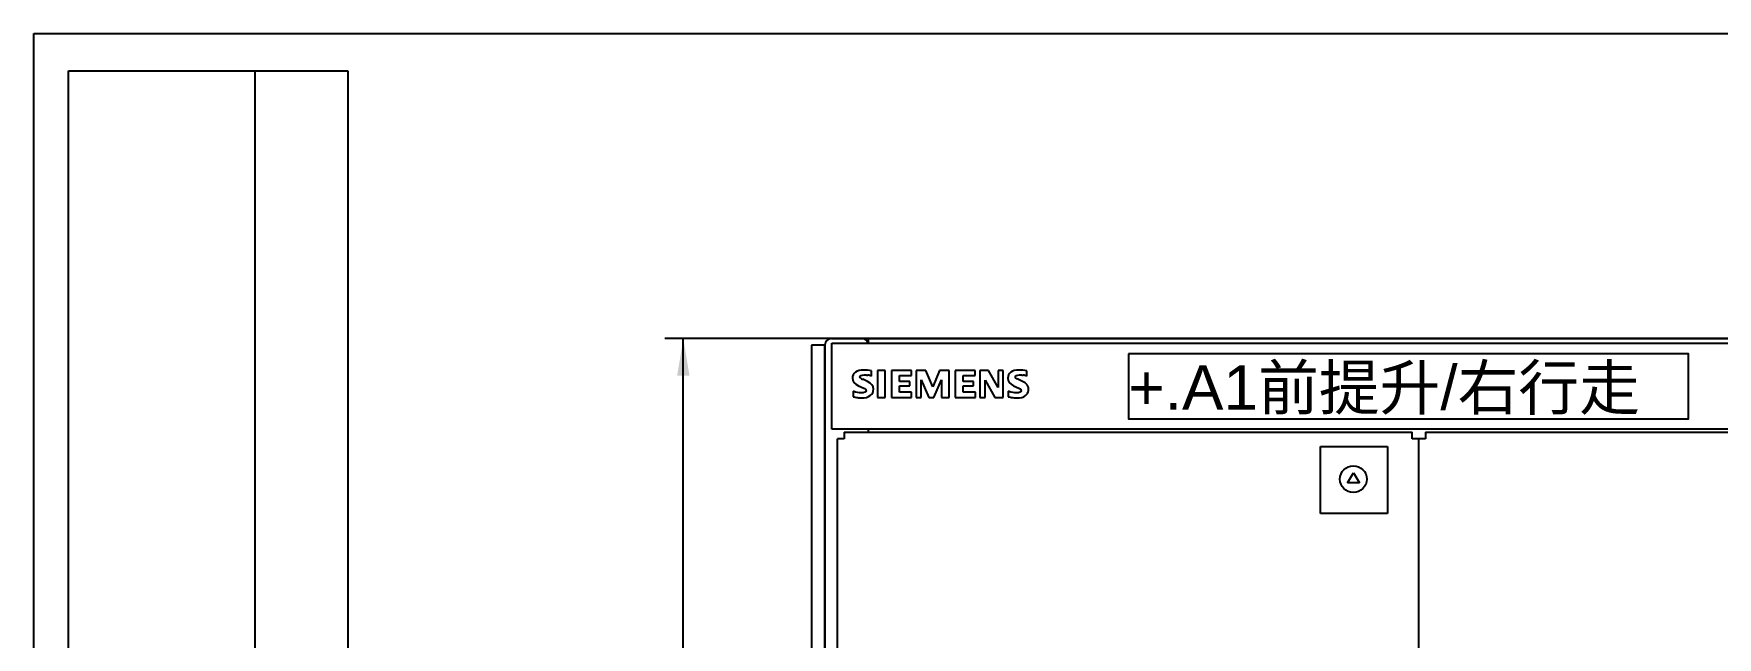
# Model space of a CAD drawing. Header units: inches. Extents: x 0 to 420, y 0 to 297.
# Drawn here: x 0.5 to 91.2, y 264.8 to 297.4 of the extents above; entities that cross this region are included whole.
import ezdxf
from ezdxf.enums import TextEntityAlignment as Align

# ---------------------------------------------------------------- set-up
doc = ezdxf.new("R2010")
doc.units = ezdxf.units.IN
doc.layers.add('Default', color=7, linetype='Continuous')
doc.layers.add('DV1_Default', color=7, linetype='Continuous')
doc.styles.add('SEACAD_arial_ttf', font='arial.ttf', dxfattribs={"height": 0.2})
doc.styles.add('SEACAD_seiso_ttf', font='seiso.ttf', dxfattribs={"height": 2})
doc.dimstyles.new('ISO', dxfattribs={"dimtxt": 2, "dimasz": 2, "dimexe": 1, "dimexo": 0, "dimgap": 1, "dimtad": 1, "dimlfac": 12.5, "dimtxsty": 'SEACAD_seiso_ttf', "dimblk1": '_SE_FILLED', "dimblk2": '_SE_FILLED', "dimsah": 1, "dimcen": 1, "dimclrd": 7, "dimclre": 7, "dimclrt": 7, "dimadec": 0, "dimazin": 0, "dimtfac": 1, "dimtmove": 0, "dimatfit": 3, "dimfxl": 1, "dimtolj": 1, "dimarcsym": 0})

# ---------------------------------------------------------------- blocks, each defined once
blk = doc.blocks.new('SE')
at = {"layer": 'Default', "color": 7, "linetype": 'Continuous', "ltscale": 25.4}
for p, q in [((69.818, 271.501), (69.818, 275.111)), ((69.818, 275.111), (73.428, 275.111)), ((73.428, 275.111), (73.428, 271.501)), ((71.275, 273.146), (71.595, 273.694)), ((71.919, 273.146), (71.275, 273.146)), ((71.595, 273.694), (71.919, 273.146)), ((73.428, 271.501), (69.818, 271.501))]:
    blk.add_line(p, q, dxfattribs=at)
blk.add_circle((71.584, 273.345), 0.722, dxfattribs=at)
at = {"layer": 'DV1_Default', "color": 7, "linetype": 'Continuous', "ltscale": 25.4}
for p, q in [((43.109, 280.566), (42.389, 280.566)), ((42.389, 280.566), (42.389, 105.286)), ((43.109, 280.566), (43.109, 105.286)), ((43.109, 280.566), (43.109, 105.286)), ((43.109, 280.566), (43.109, 105.286)), ((43.109, 280.566), (43.109, 105.286)), ((43.109, 280.566), (43.109, 105.286)), ((43.109, 280.566), (43.109, 121.286)), ((43.109, 105.286), (43.109, 280.566)), ((43.109, 280.566), (43.109, 105.286)), ((43.109, 105.286), (43.109, 280.566)), ((43.109, 105.286), (43.109, 280.566)), ((43.109, 105.286), (43.109, 280.566)), ((43.109, 280.566), (43.109, 105.286)), ((43.109, 280.566), (43.109, 105.286)), ((43.109, 280.566), (43.109, 105.286)), ((43.109, 280.566), (43.109, 121.286)), ((43.109, 105.286), (43.109, 280.566)), ((43.109, 280.566), (43.109, 105.286)), ((43.109, 105.286), (43.109, 280.566)), ((43.469, 280.926), (45.109, 280.926)), ((43.469, 280.926), (45.109, 280.926)), ((43.469, 280.926), (45.109, 280.926)), ((43.469, 280.926), (45.109, 280.926)), ((43.469, 280.926), (106.749, 280.926)), ((43.481, 276.045), (43.481, 280.685)), ((43.481, 280.685), (106.681, 280.685)), ((45.469, 280.689), (45.469, 280.926)), ((45.469, 280.685), (45.469, 280.926)), ((45.406, 278.612), (45.146, 278.727)), ((45.615, 278.902), (45.615, 279.18)), ((45.939, 279.195), (45.939, 277.755)), ((46.361, 279.195), (45.939, 279.195)), ((46.361, 277.755), (46.361, 279.195)), ((46.7, 279.195), (46.7, 277.755)), ((47.771, 279.195), (46.7, 279.195)), ((47.123, 278.937), (47.771, 278.937)), ((47.123, 278.612), (47.123, 278.937)), ((47.688, 278.612), (47.123, 278.612)), ((47.688, 278.369), (47.688, 278.612)), ((47.771, 278.937), (47.771, 279.195)), ((48.026, 279.195), (48.026, 277.755)), ((48.549, 279.195), (48.026, 279.195)), ((48.305, 278.708), (48.709, 277.755)), ((48.305, 277.755), (48.305, 278.708)), ((48.918, 278.319), (48.549, 279.195)), ((49.291, 279.195), (48.918, 278.319)), ((48.983, 277.755), (49.391, 278.708)), ((49.81, 279.195), (49.291, 279.195)), ((49.391, 278.708), (49.391, 277.755)), ((49.81, 277.755), (49.81, 279.195)), ((50.133, 279.195), (50.133, 277.755)), ((51.2, 279.195), (50.133, 279.195)), ((50.552, 278.612), (50.552, 278.937)), ((50.552, 278.937), (51.2, 278.937)), ((51.121, 278.612), (50.552, 278.612)), ((51.121, 278.369), (51.121, 278.612)), ((51.2, 278.937), (51.2, 279.195)), ((51.46, 279.195), (51.46, 277.755)), ((51.928, 279.195), (51.46, 279.195)), ((51.753, 278.674), (52.271, 277.755)), ((51.753, 277.755), (51.753, 278.674)), ((52.446, 278.289), (51.928, 279.195)), ((52.446, 279.195), (52.446, 278.289)), ((52.724, 279.195), (52.446, 279.195)), ((52.724, 277.755), (52.724, 279.195)), ((53.76, 278.612), (53.502, 278.727)), ((53.986, 278.902), (53.986, 279.18)), ((44.628, 278.08), (44.628, 277.786)), ((44.918, 278.384), (45.211, 278.255)), ((45.939, 277.755), (46.361, 277.755)), ((46.7, 277.755), (47.771, 277.755)), ((47.123, 278.369), (47.688, 278.369)), ((47.123, 278.026), (47.123, 278.369)), ((47.771, 278.026), (47.123, 278.026)), ((47.771, 277.755), (47.771, 278.026)), ((48.026, 277.755), (48.305, 277.755)), ((48.709, 277.755), (48.983, 277.755)), ((49.391, 277.755), (49.81, 277.755)), ((50.133, 277.755), (51.219, 277.755)), ((50.552, 278.369), (51.121, 278.369)), ((50.552, 278.026), (50.552, 278.369)), ((51.219, 278.026), (50.552, 278.026)), ((51.219, 277.755), (51.219, 278.026)), ((51.46, 277.755), (51.753, 277.755)), ((52.271, 277.755), (52.724, 277.755)), ((52.984, 278.08), (52.984, 277.786)), ((53.277, 278.384), (53.566, 278.255)), ((106.681, 276.045), (43.481, 276.045)), ((44.149, 275.886), (44.149, 275.526)), ((44.149, 275.886), (44.149, 275.526)), ((44.149, 275.886), (74.749, 275.886)), ((45.469, 275.886), (45.469, 276.049)), ((45.469, 275.886), (45.469, 276.045)), ((74.749, 275.526), (74.749, 275.886)), ((75.469, 275.886), (75.469, 275.526)), ((75.469, 275.886), (106.069, 275.886)), ((44.149, 275.526), (43.789, 275.526)), ((43.789, 110.326), (43.789, 275.526)), ((44.149, 275.526), (43.789, 275.526)), ((43.789, 110.326), (43.789, 275.526)), ((75.109, 275.526), (74.749, 275.526)), ((75.469, 275.526), (75.109, 275.526)), ((75.109, 110.326), (75.109, 275.526))]:
    blk.add_line(p, q, dxfattribs=at)
blk.add_lwpolyline([(59.462, 280.108), (59.462, 276.596), (89.645, 276.596), (89.645, 280.108), (59.462, 280.108)], dxfattribs=at)
for centre, radius, start, end in [((43.469, 280.566), 0.36, 90, 180), ((43.469, 280.566), 0.36, 90, 180), ((43.469, 280.566), 0.36, 90, 180), ((43.469, 280.566), 0.36, 90, 180), ((45.109, 280.566), 0.36, 20.1242, 90), ((45.109, 280.566), 0.36, 20.1242, 90), ((45.109, 280.566), 0.36, 19.34108, 90), ((45.109, 280.566), 0.36, 19.34108, 90), ((45.301, 279.156), 0.457, 233.90549, 250.19258), ((45.251, 277.923), 1.045, 69.57918, 80.50024), ((53.551, 278.064), 0.587, 38.99429, 69.08003), ((53.625, 277.932), 1.035, 69.56784, 80.62685), ((55.027, 289.168), 11.564, 259.82387, 261.07786), ((53.656, 278.187), 0.428, 307.44181, 35.06587)]:
    blk.add_arc(centre, radius, start, end, dxfattribs=at)
for points, knots in [([(44.758, 279.11), (44.649, 279.032), (44.594, 278.925), (44.594, 278.62), (44.702, 278.486), (44.918, 278.384)], [0, 0, 0, 0, 0.44898, 0.44898, 1, 1, 1, 1]), ([(44.628, 277.786), (44.705, 277.771), (44.788, 277.756), (44.968, 277.728), (45.041, 277.721), (45.29, 277.721), (45.444, 277.764), (45.673, 277.937), (45.729, 278.05), (45.729, 278.37), (45.621, 278.51), (45.406, 278.612)], [0, 0, 0, 0, 0.074888, 0.074888, 0.149777, 0.149777, 0.407726, 0.407726, 0.665675, 0.665675, 1, 1, 1, 1]), ([(45.615, 279.18), (45.485, 279.21), (45.346, 279.226), (45.013, 279.226), (44.867, 279.187), (44.758, 279.11)], [0, 0, 0, 0, 0.450935, 0.450935, 1, 1, 1, 1]), ([(45.032, 278.787), (45.012, 278.805), (45.002, 278.828), (45.002, 278.93), (45.076, 278.967), (45.298, 278.967), (45.363, 278.962), (45.423, 278.954)], [0, 0, 0, 0, 0.204215, 0.204215, 0.743115, 0.743115, 1, 1, 1, 1]), ([(53.126, 279.11), (53.021, 279.032), (52.968, 278.925), (52.968, 278.615), (53.071, 278.481), (53.277, 278.384)], [0, 0, 0, 0, 0.442211, 0.442211, 1, 1, 1, 1]), ([(53.986, 279.18), (53.841, 279.21), (53.701, 279.226), (53.379, 279.226), (53.232, 279.187), (53.126, 279.11)], [0, 0, 0, 0, 0.416867, 0.416867, 1, 1, 1, 1]), ([(53.502, 278.727), (53.415, 278.767), (53.372, 278.811), (53.372, 278.93), (53.449, 278.967), (53.67, 278.967), (53.734, 278.962), (53.793, 278.954)], [0, 0, 0, 0, 0.300021, 0.300021, 0.783105, 0.783105, 1, 1, 1, 1]), ([(45.211, 278.255), (45.288, 278.227), (45.326, 278.183), (45.326, 278.038), (45.239, 277.996), (44.957, 277.996), (44.811, 278.024), (44.628, 278.08)], [0, 0, 0, 0, 0.293328, 0.293328, 0.727454, 0.727454, 1, 1, 1, 1]), ([(53.566, 278.255), (53.614, 278.227), (53.645, 278.206), (53.673, 278.178), (53.68, 278.156), (53.68, 278.038), (53.6, 277.996), (53.338, 277.996), (53.187, 278.024), (52.984, 278.08)], [0, 0, 0, 0, 0.154452, 0.154452, 0.308903, 0.308903, 0.737506, 0.737506, 1, 1, 1, 1]), ([(53.233, 277.744), (53.331, 277.729), (53.409, 277.721), (53.656, 277.721), (53.806, 277.763), (53.917, 277.847)], [0, 0, 0, 0, 0.236593, 0.236593, 1, 1, 1, 1])]:
    blk.add_open_spline(points, degree=3, knots=knots, dxfattribs=at)
at = {"layer": 'DV1_Default', "color": 7, "linetype": 'Continuous', "ltscale": 25.4, "style": 'SEACAD_arial_ttf'}
blk.add_text('+.A1前提升/右行走', height=2.4, dxfattribs=at).set_placement((59.462, 279.484), align=Align.TOP_LEFT)
blk = doc.blocks.new('DMBLK1')
at = {"layer": 'Default', "linetype": 'Continuous', "ltscale": 25.4}
for points in [[(35.15, 278.926), (35.816, 278.926), (35.483, 280.926)], [(35.15, 106.926), (35.483, 104.926), (35.816, 106.926)]]:
    blk.add_hatch(color=7, dxfattribs=at).paths.add_polyline_path(points)
at = {"layer": 'Default', "color": 7, "linetype": 'Continuous', "ltscale": 25.4}
for p, q in [((107.467, 280.926), (34.483, 280.926)), ((35.483, 104.926), (35.483, 280.926)), ((109.469, 104.926), (34.483, 104.926))]:
    blk.add_line(p, q, dxfattribs=at)
at = {"layer": 'Default', "color": 7, "linetype": 'Continuous', "lineweight": 13, "ltscale": 25.4, "const_width": 0.00015}
for points in [[(35.15, 278.926), (35.483, 280.926), (35.816, 278.926), (35.15, 278.926)], [(35.15, 106.926), (35.483, 104.926), (35.816, 106.926), (35.15, 106.926)]]:
    blk.add_lwpolyline(points, close=True, dxfattribs=at)
at = {"layer": 'Default', "color": 7, "linetype": 'Continuous', "ltscale": 25.4, "style": 'SEACAD_seiso_ttf'}
blk.add_text('2200', height=2, rotation=90, dxfattribs=at).set_placement((32.983, 190.517), align=Align.TOP_LEFT)
blk = doc.blocks.new('_SE_FILLED')
blk.add_line((0, 0), (-1, 0))
blk.add_solid([(0, 0), (-1, -0.1665), (-1, 0.1665), (0, 0)])

msp = doc.modelspace()

# ---------------------------------------------------------------- linework, layer by layer
at = {"layer": 'Default', "color": 7, "linetype": 'Continuous', "ltscale": 25.4}
for p, q in [((0.47937, 0.42259), (0.47937, 297.36635)), ((0.47937, 297.36635), (420.37585, 297.36635)), ((2.35369, 2.33873), (2.35369, 295.36794)), ((2.35369, 295.36794), (17.40532, 295.36794)), ((12.41855, 22.37803), (12.41855, 295.36794)), ((17.40532, 295.36794), (17.40532, 2.28877))]:
    msp.add_line(p, q, dxfattribs=at)

# ---------------------------------------------------------------- block references
at = {"layer": 'Default'}
msp.add_blockref('SE', (0, 0), dxfattribs=at)

# ---------------------------------------------------------------- dimensions: what is measured, and where the dimension line sits
at = {"layer": 'Default', "color": 7, "linetype": 'Continuous', "ltscale": 25.4}
dim = msp.add_linear_dim(base=(35.48311, 280.92563), p1=(109.4694, 104.92564), p2=(107.46682, 280.92563), angle=90, text='\\A1;<>', dimstyle='ISO', dxfattribs=at)
dim.commit()
dim.dimension.update_dxf_attribs({"geometry": 'DMBLK1', "text_midpoint": (35.48311, 192.92563), "dimtype": 160})

doc.saveas('drawing.dxf')
